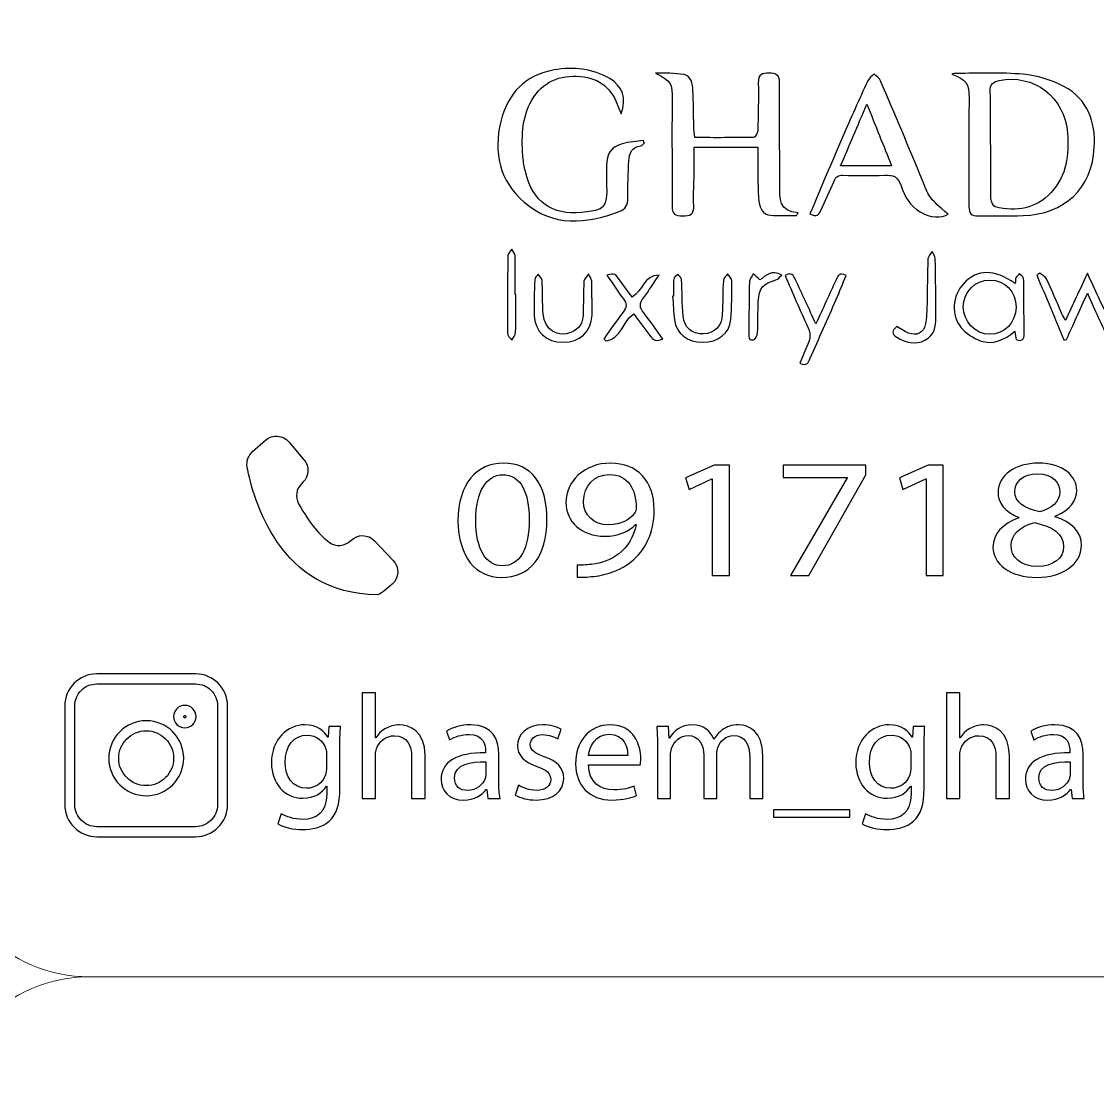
# Model space of a CAD drawing. Header units: millimetres. Extents: x -576 to 618, y 160 to 343.
# Drawn here: x 181.35 to 202.97, y 261.28 to 282.68 of the extents above; entities that cross this region are included whole.
import ezdxf

# ---------------------------------------------------------------- set-up
doc = ezdxf.new("R2010")
doc.units = ezdxf.units.MM
doc.header["$MEASUREMENT"] = 0
doc.layers.add('Layer 1', color=7, linetype='Continuous')

msp = doc.modelspace()

# ---------------------------------------------------------------- linework, layer by layer
at = {"layer": 'Layer 1', "color": 250, "lineweight": 18}
for points in [[(182.7217, 303.3001), (182.7217, 303.3001), (216.5517, 303.3001), (216.5517, 303.3001), (218.1957, 303.3001), (219.5367, 301.9591), (219.5367, 300.3151), (219.5367, 300.3151), (219.5367, 266.4851), (219.5367, 266.4851), (219.5367, 264.8411), (218.1957, 263.5001), (216.5517, 263.5001), (216.5517, 263.5001), (182.7217, 263.5001), (182.7217, 263.5001), (181.0777, 263.5001), (179.7367, 264.8411), (179.7367, 266.4851), (179.7367, 266.4851), (179.7367, 300.3151), (179.7367, 300.3151), (179.7367, 301.9591), (181.0777, 303.3001), (182.7217, 303.3001)], [(182.7217, 263.5001), (182.7217, 263.5001), (216.5517, 263.5001), (216.5517, 263.5001), (218.1957, 263.5001), (219.5367, 262.1591), (219.5367, 260.5151), (219.5367, 260.5151), (219.5367, 226.6851), (219.5367, 226.6851), (219.5367, 225.0411), (218.1957, 223.7001), (216.5517, 223.7001), (216.5517, 223.7001), (182.7217, 223.7001), (182.7217, 223.7001), (181.0777, 223.7001), (179.7367, 225.0411), (179.7367, 226.6851), (179.7367, 226.6851), (179.7367, 260.5151), (179.7367, 260.5151), (179.7367, 262.1591), (181.0777, 263.5001), (182.7217, 263.5001)]]:
    msp.add_open_spline(points, degree=3, knots=[0, 0, 0, 0, 0.125, 0.125, 0.125, 0.25, 0.25, 0.25, 0.375, 0.375, 0.375, 0.5, 0.5, 0.5, 0.625, 0.625, 0.625, 0.75, 0.75, 0.75, 0.875, 0.875, 0.875, 1, 1, 1, 1], dxfattribs=at)
at = {"layer": 'Layer 1', "color": 230}
for points, knots in [([(193.398, 280.8265), (193.3802, 280.87), (193.3593, 280.9121), (193.3449, 280.9566), (193.2239, 281.3286), (192.9755, 281.5452), (192.5805, 281.5773), (192.1618, 281.6116), (191.8192, 281.4771), (191.6039, 281.1002), (191.3911, 280.7283), (191.3954, 280.3196), (191.4305, 279.9099), (191.4383, 279.8203), (191.4613, 279.7317), (191.4822, 279.644), (191.6174, 279.0684), (192.0126, 278.7875), (192.6026, 278.8465), (193.0778, 278.8946), (193.1172, 278.9389), (193.1072, 279.4122), (193.1047, 279.5367), (193.1028, 279.6616), (193.1044, 279.786), (193.1066, 280.0269), (193.1958, 280.1642), (193.4211, 280.2287), (193.558, 280.2678), (193.7044, 280.2733), (193.8463, 280.2939), (193.8529, 280.2768), (193.8594, 280.2602), (193.866, 280.2431), (193.842, 280.2222), (193.8195, 280.1851), (193.7933, 280.1826), (193.6111, 280.1632), (193.5606, 280.0366), (193.553, 279.8852), (193.5406, 279.6365), (193.53, 279.3869), (193.5353, 279.1376), (193.5381, 278.9966), (193.486, 278.9158), (193.358, 278.8674), (192.6912, 278.6141), (192.0332, 278.5564), (191.4526, 279.0524), (190.9524, 279.4802), (190.8298, 280.0547), (190.9812, 280.6756), (191.1172, 281.2321), (191.4716, 281.6081), (192.051, 281.709), (192.4355, 281.776), (192.8198, 281.7408), (193.1689, 281.5352), (193.4223, 281.3853), (193.5153, 281.138), (193.398, 280.8265)], [0, 0, 0, 0, 0.05, 0.05, 0.05, 0.1, 0.1, 0.1, 0.15, 0.15, 0.15, 0.2, 0.2, 0.2, 0.25, 0.25, 0.25, 0.3, 0.3, 0.3, 0.35, 0.35, 0.35, 0.4, 0.4, 0.4, 0.45, 0.45, 0.45, 0.5, 0.5, 0.5, 0.55, 0.55, 0.55, 0.6, 0.6, 0.6, 0.65, 0.65, 0.65, 0.7, 0.7, 0.7, 0.75, 0.75, 0.75, 0.8, 0.8, 0.8, 0.85, 0.85, 0.85, 0.9, 0.9, 0.9, 0.95, 0.95, 0.95, 1, 1, 1, 1]), ([(196.9177, 278.7875), (196.7436, 278.7875), (196.5686, 278.776), (196.396, 278.7913), (196.2466, 278.8043), (196.1627, 278.9345), (196.1542, 279.1517), (196.1436, 279.4234), (196.1455, 279.6958), (196.1427, 279.9682), (196.1421, 280.029), (196.1427, 280.0899), (196.1427, 280.1601), (196.1427, 280.1601), (194.8625, 280.1601), (194.8625, 280.1601), (194.8625, 279.9494), (194.8638, 279.7466), (194.8622, 279.5442), (194.8606, 279.357), (194.8457, 279.1694), (194.8563, 278.9828), (194.8659, 278.8088), (194.7861, 278.7776), (194.6335, 278.7766), (194.4831, 278.7753), (194.4185, 278.8159), (194.4204, 278.976), (194.4254, 279.4746), (194.4191, 279.9738), (194.4185, 280.4727), (194.4185, 280.6771), (194.4229, 280.8811), (194.4232, 281.0852), (194.4238, 281.4611), (194.4176, 281.4702), (194.0865, 281.6478), (194.2784, 281.639), (194.4746, 281.6518), (194.6609, 281.6147), (194.8073, 281.5853), (194.8354, 281.4312), (194.8413, 281.2977), (194.8519, 281.0596), (194.8516, 280.8215), (194.8581, 280.5835), (194.8603, 280.5108), (194.8697, 280.439), (194.8769, 280.3497), (195.2787, 280.3497), (195.6687, 280.347), (196.0584, 280.3554), (196.0884, 280.356), (196.1402, 280.4369), (196.1417, 280.4818), (196.1517, 280.8047), (196.1599, 281.1282), (196.1515, 281.4509), (196.1468, 281.6243), (196.2338, 281.6437), (196.3717, 281.6437), (196.5087, 281.6437), (196.581, 281.611), (196.5801, 281.4533), (196.5767, 280.7673), (196.5839, 280.0811), (196.5842, 279.3947), (196.5842, 279.1342), (196.5567, 278.8621), (196.9561, 278.8384), (196.9433, 278.8212), (196.9306, 278.8047), (196.9177, 278.7875)], [0, 0, 0, 0, 0.0416667, 0.0416667, 0.0416667, 0.0833333, 0.0833333, 0.0833333, 0.125, 0.125, 0.125, 0.1666667, 0.1666667, 0.1666667, 0.2083333, 0.2083333, 0.2083333, 0.25, 0.25, 0.25, 0.2916667, 0.2916667, 0.2916667, 0.3333333, 0.3333333, 0.3333333, 0.375, 0.375, 0.375, 0.4166667, 0.4166667, 0.4166667, 0.4583333, 0.4583333, 0.4583333, 0.5, 0.5, 0.5, 0.5416667, 0.5416667, 0.5416667, 0.5833333, 0.5833333, 0.5833333, 0.625, 0.625, 0.625, 0.6666667, 0.6666667, 0.6666667, 0.7083333, 0.7083333, 0.7083333, 0.75, 0.75, 0.75, 0.7916667, 0.7916667, 0.7916667, 0.8333333, 0.8333333, 0.8333333, 0.875, 0.875, 0.875, 0.9166667, 0.9166667, 0.9166667, 0.9583333, 0.9583333, 0.9583333, 1, 1, 1, 1]), ([(197.1905, 278.8221), (197.4117, 279.3426), (197.626, 279.853), (197.8457, 280.361), (198.0098, 280.7401), (198.179, 281.1173), (198.352, 281.4924), (198.3771, 281.5467), (198.4363, 281.585), (198.4797, 281.6306), (198.524, 281.5844), (198.5864, 281.546), (198.6101, 281.4908), (198.894, 280.8247), (199.1755, 280.1575), (199.4507, 279.4877), (199.5976, 279.1304), (199.5917, 279.128), (199.9636, 278.8147), (199.8529, 278.7208), (199.5923, 278.7429), (199.4039, 278.8574), (199.203, 278.9791), (199.0862, 279.1666), (199.021, 279.3804), (198.9661, 279.561), (198.8632, 279.6063), (198.6859, 279.5965), (198.4092, 279.5816), (198.1308, 279.5894), (197.8532, 279.5944), (197.7611, 279.5959), (197.7099, 279.566), (197.6741, 279.4789), (197.592, 279.2802), (197.4984, 279.0864), (197.4123, 278.8895), (197.3721, 278.7975), (197.319, 278.7492), (197.1905, 278.8221)], [0, 0, 0, 0, 0.0769231, 0.0769231, 0.0769231, 0.1538462, 0.1538462, 0.1538462, 0.2307692, 0.2307692, 0.2307692, 0.3076923, 0.3076923, 0.3076923, 0.3846154, 0.3846154, 0.3846154, 0.4615385, 0.4615385, 0.4615385, 0.5384615, 0.5384615, 0.5384615, 0.6153846, 0.6153846, 0.6153846, 0.6923077, 0.6923077, 0.6923077, 0.7692308, 0.7692308, 0.7692308, 0.8461538, 0.8461538, 0.8461538, 0.9230769, 0.9230769, 0.9230769, 1, 1, 1, 1]), ([(200.0398, 281.6248), (200.0707, 281.6304), (200.1013, 281.641), (200.1318, 281.6407), (200.5793, 281.6386), (201.0292, 281.6635), (201.4725, 281.6217), (201.7521, 281.5951), (202.0442, 281.5097), (202.2916, 281.3774), (202.7652, 281.125), (202.9293, 280.6704), (202.9022, 280.1583), (202.8582, 279.3337), (202.3, 278.8076), (201.4709, 278.7852), (201.1715, 278.7768), (200.871, 278.7876), (200.5711, 278.7786), (200.4277, 278.7745), (200.3833, 278.8348), (200.3836, 278.9686), (200.3852, 279.5518), (200.3808, 280.1349), (200.3799, 280.7178), (200.3799, 280.8594), (200.3893, 281.0008), (200.3873, 281.1424), (200.3833, 281.4466), (200.3312, 281.5134), (200.0398, 281.6248)], [0, 0, 0, 0, 0.1, 0.1, 0.1, 0.2, 0.2, 0.2, 0.3, 0.3, 0.3, 0.4, 0.4, 0.4, 0.5, 0.5, 0.5, 0.6, 0.6, 0.6, 0.7, 0.7, 0.7, 0.8, 0.8, 0.8, 0.9, 0.9, 0.9, 1, 1, 1, 1]), ([(200.8142, 280.2117), (200.8142, 280.2117), (200.8227, 280.2117), (200.8227, 280.2117), (200.8227, 279.8494), (200.8188, 279.4869), (200.8267, 279.1246), (200.8282, 279.0663), (200.8723, 278.968), (200.9131, 278.958), (201.3362, 278.8569), (201.7262, 278.9181), (202.0358, 279.2498), (202.3509, 279.587), (202.3958, 280.0073), (202.3642, 280.4407), (202.3115, 281.1646), (201.68, 281.6413), (200.9887, 281.495), (200.8607, 281.4681), (200.8082, 281.4176), (200.8114, 281.2819), (200.8202, 280.9252), (200.8142, 280.5686), (200.8142, 280.2117)], [0, 0, 0, 0, 0.125, 0.125, 0.125, 0.25, 0.25, 0.25, 0.375, 0.375, 0.375, 0.5, 0.5, 0.5, 0.625, 0.625, 0.625, 0.75, 0.75, 0.75, 0.875, 0.875, 0.875, 1, 1, 1, 1]), ([(198.3324, 281.0237), (198.1455, 280.5825), (197.9786, 280.1879), (197.8073, 279.7828), (197.8073, 279.7828), (198.8313, 279.7828), (198.8313, 279.7828), (198.6663, 280.1931), (198.5093, 280.5838), (198.3324, 281.0237)], [0, 0, 0, 0, 0.3333333, 0.3333333, 0.3333333, 0.6666667, 0.6666667, 0.6666667, 1, 1, 1, 1]), ([(191.2829, 277.1994), (191.2829, 276.9452), (191.2876, 276.6905), (191.2791, 276.4365), (191.2773, 276.3835), (191.2277, 276.3321), (191.1999, 276.2799), (191.1696, 276.3286), (191.1138, 276.3773), (191.1135, 276.4263), (191.111, 276.946), (191.1153, 277.4662), (191.1247, 277.986), (191.1253, 278.0278), (191.1743, 278.069), (191.2011, 278.1101), (191.2242, 278.0665), (191.2664, 278.0235), (191.2676, 277.9794), (191.2738, 277.7196), (191.2705, 277.4593), (191.2705, 277.1994), (191.2705, 277.1994), (191.2829, 277.1994), (191.2829, 277.1994)], [0, 0, 0, 0, 0.125, 0.125, 0.125, 0.25, 0.25, 0.25, 0.375, 0.375, 0.375, 0.5, 0.5, 0.5, 0.625, 0.625, 0.625, 0.75, 0.75, 0.75, 0.875, 0.875, 0.875, 1, 1, 1, 1]), ([(198.9364, 276.5547), (199.0209, 276.5075), (199.0917, 276.4595), (199.1688, 276.4264), (199.3261, 276.3588), (199.4727, 276.4258), (199.5073, 276.5943), (199.5354, 276.7309), (199.5376, 276.8739), (199.5414, 277.0149), (199.5495, 277.3144), (199.5473, 277.6142), (199.5595, 277.9138), (199.5616, 277.9656), (199.6153, 278.0159), (199.6453, 278.0664), (199.6671, 278.0161), (199.7067, 277.9659), (199.708, 277.9154), (199.7164, 277.525), (199.717, 277.1347), (199.7213, 276.744), (199.7236, 276.5534), (199.6876, 276.3768), (199.5008, 276.2826), (199.3051, 276.1844), (199.1167, 276.2308), (198.9379, 276.3413), (198.8319, 276.4071), (198.8281, 276.4742), (198.9364, 276.5547)], [0, 0, 0, 0, 0.1, 0.1, 0.1, 0.2, 0.2, 0.2, 0.3, 0.3, 0.3, 0.4, 0.4, 0.4, 0.5, 0.5, 0.5, 0.6, 0.6, 0.6, 0.7, 0.7, 0.7, 0.8, 0.8, 0.8, 0.9, 0.9, 0.9, 1, 1, 1, 1]), ([(196.1844, 277.4925), (196.3015, 277.5736), (196.4154, 277.7078), (196.6235, 277.5912), (196.5798, 277.5522), (196.5492, 277.5025), (196.5083, 277.4917), (196.2503, 277.4223), (196.1658, 277.3316), (196.1523, 277.0623), (196.1417, 276.8535), (196.1501, 276.6439), (196.1383, 276.4352), (196.1352, 276.3824), (196.0925, 276.2931), (196.0574, 276.2882), (195.9395, 276.2701), (195.9655, 276.3746), (195.9655, 276.4408), (195.9648, 276.7802), (195.9651, 277.1194), (195.9745, 277.4582), (195.9761, 277.5113), (196.0257, 277.5628), (196.0531, 277.6149), (196.0927, 277.5781), (196.1321, 277.5413), (196.1844, 277.4925)], [0, 0, 0, 0, 0.1111111, 0.1111111, 0.1111111, 0.2222222, 0.2222222, 0.2222222, 0.3333333, 0.3333333, 0.3333333, 0.4444444, 0.4444444, 0.4444444, 0.5555556, 0.5555556, 0.5555556, 0.6666667, 0.6666667, 0.6666667, 0.7777778, 0.7777778, 0.7777778, 0.8888889, 0.8888889, 0.8888889, 1, 1, 1, 1]), ([(201.3155, 277.4208), (201.3202, 277.472), (201.3158, 277.5088), (201.3286, 277.5372), (201.342, 277.5668), (201.3722, 277.5884), (201.3957, 277.6137), (201.4241, 277.5866), (201.4731, 277.5619), (201.478, 277.5307), (201.4915, 277.4473), (201.4874, 277.3616), (201.488, 277.2764), (201.4896, 276.9881), (201.489, 276.6995), (201.4927, 276.4109), (201.4939, 276.2979), (201.4527, 276.252), (201.3301, 276.2948), (201.323, 276.3404), (201.3155, 276.3894), (201.3042, 276.4621), (201.0959, 276.2845), (200.8649, 276.1819), (200.611, 276.2726), (200.4696, 276.3232), (200.3274, 276.4199), (200.2297, 276.5342), (200.0166, 276.7837), (200.0515, 277.1843), (200.278, 277.4205), (200.5573, 277.7126), (200.8786, 277.7169), (201.3155, 277.4208)], [0, 0, 0, 0, 0.0909091, 0.0909091, 0.0909091, 0.1818182, 0.1818182, 0.1818182, 0.2727273, 0.2727273, 0.2727273, 0.3636364, 0.3636364, 0.3636364, 0.4545455, 0.4545455, 0.4545455, 0.5454545, 0.5454545, 0.5454545, 0.6363636, 0.6363636, 0.6363636, 0.7272727, 0.7272727, 0.7272727, 0.8181818, 0.8181818, 0.8181818, 0.9090909, 0.9090909, 0.9090909, 1, 1, 1, 1]), ([(192.8159, 277.1272), (192.8159, 277.0142), (192.8218, 276.9004), (192.8149, 276.7881), (192.794, 276.4458), (192.5675, 276.2361), (192.2296, 276.2398), (191.896, 276.2439), (191.6667, 276.4508), (191.6526, 276.7815), (191.6424, 277.0183), (191.6526, 277.2564), (191.662, 277.4939), (191.6636, 277.5338), (191.7051, 277.5721), (191.7285, 277.6111), (191.7572, 277.5705), (191.8084, 277.5313), (191.8105, 277.4892), (191.8231, 277.2636), (191.8146, 277.0364), (191.8296, 276.8108), (191.8505, 276.4973), (192.1291, 276.3235), (192.4043, 276.4433), (192.5541, 276.5085), (192.6305, 276.6261), (192.6343, 276.7883), (192.6402, 277.0149), (192.638, 277.2411), (192.6521, 277.467), (192.6549, 277.5176), (192.7098, 277.565), (192.741, 277.6142), (192.764, 277.5646), (192.8028, 277.517), (192.8071, 277.4661), (192.8175, 277.354), (192.8102, 277.2402), (192.8102, 277.1272), (192.8102, 277.1272), (192.8159, 277.1272), (192.8159, 277.1272)], [0, 0, 0, 0, 0.0714286, 0.0714286, 0.0714286, 0.1428571, 0.1428571, 0.1428571, 0.2142857, 0.2142857, 0.2142857, 0.2857143, 0.2857143, 0.2857143, 0.3571429, 0.3571429, 0.3571429, 0.4285714, 0.4285714, 0.4285714, 0.5, 0.5, 0.5, 0.5714286, 0.5714286, 0.5714286, 0.6428571, 0.6428571, 0.6428571, 0.7142857, 0.7142857, 0.7142857, 0.7857143, 0.7857143, 0.7857143, 0.8571429, 0.8571429, 0.8571429, 0.9285714, 0.9285714, 0.9285714, 1, 1, 1, 1]), ([(194.2351, 276.3048), (194.1138, 276.2524), (194.0401, 276.2817), (193.9749, 276.375), (193.8716, 276.5229), (193.7593, 276.6646), (193.651, 276.8087), (193.4233, 276.6696), (193.4068, 276.3058), (193.0945, 276.2693), (193.08, 276.2814), (193.0657, 276.2936), (193.0517, 276.3054), (193.1793, 276.4868), (193.3004, 276.6733), (193.437, 276.8471), (193.5122, 276.9432), (193.5187, 277.0143), (193.4429, 277.1123), (193.3265, 277.263), (193.2236, 277.4246), (193.1122, 277.5853), (193.272, 277.6284), (193.2716, 277.628), (193.4058, 277.4415), (193.4773, 277.3417), (193.5512, 277.2437), (193.6204, 277.1497), (193.8352, 277.2745), (193.8501, 277.5882), (194.1593, 277.59), (194.0576, 277.4393), (193.9631, 277.2827), (193.8514, 277.1397), (193.764, 277.0278), (193.7628, 276.9416), (193.853, 276.8303), (193.9871, 276.6643), (194.105, 276.4855), (194.2351, 276.3048)], [0, 0, 0, 0, 0.0769231, 0.0769231, 0.0769231, 0.1538462, 0.1538462, 0.1538462, 0.2307692, 0.2307692, 0.2307692, 0.3076923, 0.3076923, 0.3076923, 0.3846154, 0.3846154, 0.3846154, 0.4615385, 0.4615385, 0.4615385, 0.5384615, 0.5384615, 0.5384615, 0.6153846, 0.6153846, 0.6153846, 0.6923077, 0.6923077, 0.6923077, 0.7692308, 0.7692308, 0.7692308, 0.8461538, 0.8461538, 0.8461538, 0.9230769, 0.9230769, 0.9230769, 1, 1, 1, 1]), ([(194.4498, 277.1662), (194.4498, 277.2795), (194.443, 277.3937), (194.4539, 277.506), (194.4573, 277.5428), (194.5078, 277.5752), (194.5366, 277.6096), (194.5618, 277.5734), (194.6068, 277.5382), (194.6093, 277.5004), (194.6242, 277.2576), (194.6215, 277.0133), (194.6411, 276.7706), (194.6601, 276.5357), (194.8267, 276.3971), (195.0504, 276.4087), (195.2801, 276.4202), (195.4208, 276.5628), (195.4305, 276.8014), (195.4392, 277.028), (195.4376, 277.2548), (195.4517, 277.481), (195.4545, 277.5272), (195.5069, 277.5703), (195.5362, 277.6146), (195.5659, 277.5687), (195.6208, 277.5225), (195.6211, 277.4761), (195.6226, 277.2162), (195.6245, 276.9547), (195.6005, 276.6964), (195.5743, 276.4158), (195.3428, 276.2402), (195.0386, 276.2405), (194.7303, 276.2408), (194.5091, 276.4121), (194.4704, 276.6923), (194.4492, 276.8486), (194.4445, 277.0074), (194.4326, 277.1653), (194.4383, 277.1656), (194.4439, 277.1659), (194.4498, 277.1662)], [0, 0, 0, 0, 0.0714286, 0.0714286, 0.0714286, 0.1428571, 0.1428571, 0.1428571, 0.2142857, 0.2142857, 0.2142857, 0.2857143, 0.2857143, 0.2857143, 0.3571429, 0.3571429, 0.3571429, 0.4285714, 0.4285714, 0.4285714, 0.5, 0.5, 0.5, 0.5714286, 0.5714286, 0.5714286, 0.6428571, 0.6428571, 0.6428571, 0.7142857, 0.7142857, 0.7142857, 0.7857143, 0.7857143, 0.7857143, 0.8571429, 0.8571429, 0.8571429, 0.9285714, 0.9285714, 0.9285714, 1, 1, 1, 1]), ([(197.9153, 277.58), (197.8498, 277.4187), (197.7877, 277.2567), (197.7181, 277.0976), (197.5455, 276.7042), (197.3702, 276.312), (197.1948, 275.9198), (197.1605, 275.8431), (197.1281, 275.756), (196.9892, 275.8184), (197.0426, 275.9482), (197.09, 276.0786), (197.1499, 276.2037), (197.2058, 276.3201), (197.202, 276.4231), (197.1474, 276.5419), (196.9892, 276.8846), (196.8432, 277.2328), (196.6904, 277.5835), (196.8176, 277.6558), (196.8617, 277.585), (196.9022, 277.4961), (197.0329, 277.2097), (197.1658, 276.9242), (197.3116, 276.6091), (197.4544, 276.9242), (197.5839, 277.2106), (197.7144, 277.4964), (197.7503, 277.5744), (197.7849, 277.6596), (197.9153, 277.58)], [0, 0, 0, 0, 0.1, 0.1, 0.1, 0.2, 0.2, 0.2, 0.3, 0.3, 0.3, 0.4, 0.4, 0.4, 0.5, 0.5, 0.5, 0.6, 0.6, 0.6, 0.7, 0.7, 0.7, 0.8, 0.8, 0.8, 0.9, 0.9, 0.9, 1, 1, 1, 1]), ([(200.8066, 277.4898), (200.5071, 277.4917), (200.2696, 277.2539), (200.2696, 276.9519), (200.27, 276.658), (200.5186, 276.4003), (200.8012, 276.4009), (201.1018, 276.4015), (201.3277, 276.6339), (201.3301, 276.9453), (201.3326, 277.2549), (201.1083, 277.4879), (200.8066, 277.4898)], [0, 0, 0, 0, 0.25, 0.25, 0.25, 0.5, 0.5, 0.5, 0.75, 0.75, 0.75, 1, 1, 1, 1]), ([(202.7643, 277.2238), (202.6117, 276.8875), (202.4766, 276.5908), (202.3418, 276.294), (202.3256, 276.2924), (202.309, 276.2912), (202.2925, 276.29), (202.1116, 276.7218), (201.9302, 277.1533), (201.749, 277.5851), (201.768, 277.6004), (201.7864, 277.616), (201.8052, 277.6317), (201.8507, 277.5927), (201.9153, 277.5627), (201.939, 277.5131), (202.0491, 277.2831), (202.1475, 277.0482), (202.2507, 276.8151), (202.2685, 276.7754), (202.2909, 276.738), (202.3225, 276.6784), (202.4694, 276.9945), (202.6068, 277.2903), (202.7634, 277.6266), (202.9191, 277.2925), (203.0576, 276.9945), (203.2099, 276.6675), (203.3424, 276.9633), (203.4585, 277.2322), (203.5846, 277.4965), (203.611, 277.5521), (203.6757, 277.5889), (203.7225, 277.6344), (203.7446, 277.6191), (203.7664, 277.6035), (203.788, 277.588), (203.6045, 277.1561), (203.4208, 276.7243), (203.2373, 276.2931), (203.2205, 276.2922), (203.2033, 276.2912), (203.1868, 276.2906), (203.051, 276.5901), (202.9153, 276.8896), (202.7643, 277.2238)], [0, 0, 0, 0, 0.0666667, 0.0666667, 0.0666667, 0.1333333, 0.1333333, 0.1333333, 0.2, 0.2, 0.2, 0.2666667, 0.2666667, 0.2666667, 0.3333333, 0.3333333, 0.3333333, 0.4, 0.4, 0.4, 0.4666667, 0.4666667, 0.4666667, 0.5333333, 0.5333333, 0.5333333, 0.6, 0.6, 0.6, 0.6666667, 0.6666667, 0.6666667, 0.7333333, 0.7333333, 0.7333333, 0.8, 0.8, 0.8, 0.8666667, 0.8666667, 0.8666667, 0.9333333, 0.9333333, 0.9333333, 1, 1, 1, 1]), ([(186.9781, 273.4016), (186.9781, 273.4016), (187.0074, 273.4304), (187.0074, 273.4304), (187.1313, 273.5527), (187.1407, 273.7498), (187.028, 273.8828), (187.028, 273.8828), (186.7285, 274.2381), (186.7285, 274.2381), (186.6077, 274.3811), (186.3934, 274.3967), (186.2533, 274.2734), (186.2533, 274.2734), (185.9956, 274.0463), (185.9956, 274.0463), (185.907, 273.9683), (185.8667, 273.85), (185.8886, 273.7337), (186.005, 273.109), (186.526, 271.172), (188.5057, 271.172), (188.5503, 271.172), (188.6779, 271.2753), (188.7984, 271.3824), (188.9394, 271.5084), (188.9488, 271.7253), (188.8187, 271.8619), (188.8187, 271.8619), (188.4455, 272.2541), (188.4455, 272.2541), (188.3166, 272.3898), (188.101, 272.3927), (187.9684, 272.26), (187.8502, 272.1417), (187.6639, 272.1284), (187.531, 272.2295), (187.3709, 272.3511), (187.1534, 272.5779), (186.921, 272.9998), (186.8486, 273.1312), (186.8714, 273.2966), (186.9781, 273.4016)], [0, 0, 0, 0, 0.0714286, 0.0714286, 0.0714286, 0.1428571, 0.1428571, 0.1428571, 0.2142857, 0.2142857, 0.2142857, 0.2857143, 0.2857143, 0.2857143, 0.3571429, 0.3571429, 0.3571429, 0.4285714, 0.4285714, 0.4285714, 0.5, 0.5, 0.5, 0.5714286, 0.5714286, 0.5714286, 0.6428571, 0.6428571, 0.6428571, 0.7142857, 0.7142857, 0.7142857, 0.7857143, 0.7857143, 0.7857143, 0.8571429, 0.8571429, 0.8571429, 0.9285714, 0.9285714, 0.9285714, 1, 1, 1, 1]), ([(191.9079, 272.6904), (191.9079, 271.9363), (191.5759, 271.5197), (190.9924, 271.5197), (190.478, 271.5197), (190.1295, 271.9259), (190.1213, 272.6601), (190.1213, 273.4039), (190.5023, 273.8136), (191.0371, 273.8136), (191.5922, 273.8136), (191.9079, 273.3971), (191.9079, 272.6904)], [0, 0, 0, 0, 0.25, 0.25, 0.25, 0.5, 0.5, 0.5, 0.75, 0.75, 0.75, 1, 1, 1, 1]), ([(192.5126, 271.769), (192.5897, 271.7621), (192.6789, 271.769), (192.8003, 271.779), (193.0068, 271.8034), (193.2015, 271.8748), (193.3513, 271.9943), (193.5258, 272.1275), (193.6512, 272.3219), (193.6998, 272.5846), (193.6998, 272.5846), (193.6877, 272.5846), (193.6877, 272.5846), (193.5419, 272.4345), (193.3314, 272.3459), (193.0677, 272.3459), (192.5937, 272.3459), (192.2898, 272.6464), (192.2898, 273.0251), (192.2898, 273.4448), (192.6505, 273.8136), (193.1894, 273.8136), (193.7282, 273.8136), (194.0605, 273.4448), (194.0605, 272.8785), (194.0605, 272.3902), (193.8658, 272.0489), (193.6066, 271.8373), (193.4041, 271.6701), (193.1245, 271.5677), (192.8408, 271.5403), (192.7114, 271.5232), (192.5978, 271.5197), (192.5126, 271.5232), (192.5126, 271.5232), (192.5126, 271.769), (192.5126, 271.769)], [0, 0, 0, 0, 0.0833333, 0.0833333, 0.0833333, 0.1666667, 0.1666667, 0.1666667, 0.25, 0.25, 0.25, 0.3333333, 0.3333333, 0.3333333, 0.4166667, 0.4166667, 0.4166667, 0.5, 0.5, 0.5, 0.5833333, 0.5833333, 0.5833333, 0.6666667, 0.6666667, 0.6666667, 0.75, 0.75, 0.75, 0.8333333, 0.8333333, 0.8333333, 0.9166667, 0.9166667, 0.9166667, 1, 1, 1, 1]), ([(200.8668, 272.1206), (200.8668, 272.4004), (201.0652, 272.5986), (201.3891, 272.7147), (201.3891, 272.7147), (201.3854, 272.7246), (201.3854, 272.7246), (201.0936, 272.8407), (200.9679, 273.0319), (200.9679, 273.2232), (200.9679, 273.5749), (201.3205, 273.8135), (201.7822, 273.8135), (202.2927, 273.8135), (202.5479, 273.5439), (202.5479, 273.2676), (202.5479, 273.08), (202.4387, 272.8785), (202.1145, 272.7486), (202.1145, 272.7486), (202.1145, 272.7384), (202.1145, 272.7384), (202.4425, 272.6292), (202.6453, 272.4345), (202.6453, 272.1649), (202.6453, 271.7792), (202.2525, 271.52), (201.7501, 271.52), (201.1988, 271.52), (200.8668, 271.7961), (200.8668, 272.1206)], [0, 0, 0, 0, 0.1, 0.1, 0.1, 0.2, 0.2, 0.2, 0.3, 0.3, 0.3, 0.4, 0.4, 0.4, 0.5, 0.5, 0.5, 0.6, 0.6, 0.6, 0.7, 0.7, 0.7, 0.8, 0.8, 0.8, 0.9, 0.9, 0.9, 1, 1, 1, 1]), ([(195.2281, 273.4961), (195.2281, 273.4961), (195.22, 273.4961), (195.22, 273.4961), (195.22, 273.4961), (194.7623, 273.288), (194.7623, 273.288), (194.7623, 273.288), (194.6933, 273.5167), (194.6933, 273.5167), (194.6933, 273.5167), (195.2686, 273.776), (195.2686, 273.776), (195.2686, 273.776), (195.5725, 273.776), (195.5725, 273.776), (195.5725, 273.776), (195.5725, 271.5573), (195.5725, 271.5573), (195.5725, 271.5573), (195.2281, 271.5573), (195.2281, 271.5573), (195.2281, 271.5573), (195.2281, 273.4961), (195.2281, 273.4961)], [0, 0, 0, 0, 0.125, 0.125, 0.125, 0.25, 0.25, 0.25, 0.375, 0.375, 0.375, 0.5, 0.5, 0.5, 0.625, 0.625, 0.625, 0.75, 0.75, 0.75, 0.875, 0.875, 0.875, 1, 1, 1, 1]), ([(198.3124, 273.7761), (198.3124, 273.7761), (198.3124, 273.578), (198.3124, 273.578), (198.3124, 273.578), (197.1657, 271.5574), (197.1657, 271.5574), (197.1657, 271.5574), (196.7972, 271.5574), (196.7972, 271.5574), (196.7972, 271.5574), (197.9397, 273.5203), (197.9397, 273.5203), (197.9397, 273.5203), (197.9397, 273.5269), (197.9397, 273.5269), (197.9397, 273.5269), (196.6512, 273.5269), (196.6512, 273.5269), (196.6512, 273.5269), (196.6512, 273.7761), (196.6512, 273.7761), (196.6512, 273.7761), (198.3124, 273.7761), (198.3124, 273.7761)], [0, 0, 0, 0, 0.125, 0.125, 0.125, 0.25, 0.25, 0.25, 0.375, 0.375, 0.375, 0.5, 0.5, 0.5, 0.625, 0.625, 0.625, 0.75, 0.75, 0.75, 0.875, 0.875, 0.875, 1, 1, 1, 1]), ([(199.5246, 273.4961), (199.5246, 273.4961), (199.5164, 273.4961), (199.5164, 273.4961), (199.5164, 273.4961), (199.0587, 273.288), (199.0587, 273.288), (199.0587, 273.288), (198.9899, 273.5167), (198.9899, 273.5167), (198.9899, 273.5167), (199.5652, 273.776), (199.5652, 273.776), (199.5652, 273.776), (199.8691, 273.776), (199.8691, 273.776), (199.8691, 273.776), (199.8691, 271.5573), (199.8691, 271.5573), (199.8691, 271.5573), (199.5246, 271.5573), (199.5246, 271.5573), (199.5246, 271.5573), (199.5246, 273.4961), (199.5246, 273.4961)], [0, 0, 0, 0, 0.125, 0.125, 0.125, 0.25, 0.25, 0.25, 0.375, 0.375, 0.375, 0.5, 0.5, 0.5, 0.625, 0.625, 0.625, 0.75, 0.75, 0.75, 0.875, 0.875, 0.875, 1, 1, 1, 1]), ([(201.3043, 273.2435), (201.3043, 273.0217), (201.503, 272.9022), (201.8065, 272.8342), (202.0334, 272.8991), (202.2078, 273.0354), (202.2078, 273.2369), (202.2078, 273.4145), (202.082, 273.5986), (201.7622, 273.5986), (201.4665, 273.5986), (201.3043, 273.4348), (201.3043, 273.2435)], [0, 0, 0, 0, 0.25, 0.25, 0.25, 0.5, 0.5, 0.5, 0.75, 0.75, 0.75, 1, 1, 1, 1]), ([(190.478, 272.6564), (190.478, 272.0795), (190.6885, 271.7521), (191.0128, 271.7521), (191.3772, 271.7521), (191.5516, 272.1103), (191.5516, 272.6769), (191.5516, 273.223), (191.3856, 273.5814), (191.0168, 273.5814), (190.7048, 273.5814), (190.478, 273.2607), (190.478, 272.6564)], [0, 0, 0, 0, 0.25, 0.25, 0.25, 0.5, 0.5, 0.5, 0.75, 0.75, 0.75, 1, 1, 1, 1]), ([(192.6425, 273.0457), (192.6425, 272.769), (192.8408, 272.5746), (193.1488, 272.5746), (193.3879, 272.5746), (193.5744, 272.6736), (193.6674, 272.8064), (193.6877, 272.8339), (193.6998, 272.8682), (193.6998, 272.916), (193.6998, 273.2947), (193.5339, 273.5852), (193.161, 273.5852), (192.8571, 273.5852), (192.6425, 273.3596), (192.6425, 273.0457)], [0, 0, 0, 0, 0.2, 0.2, 0.2, 0.4, 0.4, 0.4, 0.6, 0.6, 0.6, 0.8, 0.8, 0.8, 1, 1, 1, 1]), ([(202.2848, 272.134), (202.2848, 272.4039), (202.0621, 272.5336), (201.7052, 272.6189), (201.3975, 272.544), (201.2316, 272.3733), (201.2316, 272.1615), (201.2194, 271.9365), (201.4219, 271.7383), (201.7579, 271.7383), (202.078, 271.7383), (202.2848, 271.9056), (202.2848, 272.134)], [0, 0, 0, 0, 0.25, 0.25, 0.25, 0.5, 0.5, 0.5, 0.75, 0.75, 0.75, 1, 1, 1, 1]), ([(184.8485, 266.3125), (184.8485, 266.3125), (182.8676, 266.3125), (182.8676, 266.3125), (182.6899, 266.3125), (182.5287, 266.3848), (182.4122, 266.5012), (182.2952, 266.6178), (182.223, 266.779), (182.223, 266.9569), (182.223, 266.9569), (182.223, 268.9382), (182.223, 268.9382), (182.223, 269.116), (182.2951, 269.277), (182.4117, 269.3937), (182.5288, 269.5107), (182.6899, 269.5829), (182.8676, 269.5829), (182.8676, 269.5829), (184.8485, 269.5829), (184.8485, 269.5829), (185.0263, 269.5829), (185.1874, 269.5107), (185.304, 269.3941), (185.421, 269.277), (185.4932, 269.116), (185.4932, 268.9382), (185.4932, 268.9382), (185.4932, 266.9569), (185.4932, 266.9569), (185.4932, 266.779), (185.4209, 266.6178), (185.3044, 266.5012), (185.1874, 266.3848), (185.0263, 266.3125), (184.8485, 266.3125)], [0, 0, 0, 0, 0.0833333, 0.0833333, 0.0833333, 0.1666667, 0.1666667, 0.1666667, 0.25, 0.25, 0.25, 0.3333333, 0.3333333, 0.3333333, 0.4166667, 0.4166667, 0.4166667, 0.5, 0.5, 0.5, 0.5833333, 0.5833333, 0.5833333, 0.6666667, 0.6666667, 0.6666667, 0.75, 0.75, 0.75, 0.8333333, 0.8333333, 0.8333333, 0.9166667, 0.9166667, 0.9166667, 1, 1, 1, 1]), ([(182.8676, 266.5142), (182.8676, 266.5142), (184.8485, 266.5142), (184.8485, 266.5142), (184.9711, 266.5142), (185.082, 266.5637), (185.162, 266.6436), (185.2419, 266.7239), (185.2915, 266.8346), (185.2915, 266.9569), (185.2915, 266.9569), (185.2915, 268.9382), (185.2915, 268.9382), (185.2915, 269.0608), (185.242, 269.1717), (185.1621, 269.2517), (185.082, 269.3317), (184.9711, 269.3812), (184.8485, 269.3812), (184.8485, 269.3812), (182.8676, 269.3812), (182.8676, 269.3812), (182.745, 269.3812), (182.6341, 269.3317), (182.5541, 269.2517), (182.4741, 269.1717), (182.4246, 269.0608), (182.4246, 268.9382), (182.4246, 268.9382), (182.4246, 266.9569), (182.4246, 266.9569), (182.4246, 266.8346), (182.4742, 266.7239), (182.5544, 266.6438), (182.6341, 266.5637), (182.745, 266.5142), (182.8676, 266.5142)], [0, 0, 0, 0, 0.0833333, 0.0833333, 0.0833333, 0.1666667, 0.1666667, 0.1666667, 0.25, 0.25, 0.25, 0.3333333, 0.3333333, 0.3333333, 0.4166667, 0.4166667, 0.4166667, 0.5, 0.5, 0.5, 0.5833333, 0.5833333, 0.5833333, 0.6666667, 0.6666667, 0.6666667, 0.75, 0.75, 0.75, 0.8333333, 0.8333333, 0.8333333, 0.9166667, 0.9166667, 0.9166667, 1, 1, 1, 1]), ([(188.1963, 269.2023), (188.1963, 269.2023), (188.4662, 269.2023), (188.4662, 269.2023), (188.4662, 269.2023), (188.4662, 268.299), (188.4662, 268.299), (188.4662, 268.299), (188.4721, 268.299), (188.4721, 268.299), (188.5152, 268.3742), (188.5826, 268.4401), (188.6653, 268.4847), (188.7451, 268.5296), (188.84, 268.5592), (188.9414, 268.5592), (189.1407, 268.5592), (189.4597, 268.4401), (189.4597, 267.9405), (189.4597, 267.9405), (189.4597, 267.0794), (189.4597, 267.0794), (189.4597, 267.0794), (189.1897, 267.0794), (189.1897, 267.0794), (189.1897, 267.0794), (189.1897, 267.9106), (189.1897, 267.9106), (189.1897, 268.1436), (189.1008, 268.3411), (188.8462, 268.3411), (188.6715, 268.3411), (188.5336, 268.2214), (188.4846, 268.0778), (188.4694, 268.0423), (188.4662, 268.0032), (188.4662, 267.9524), (188.4662, 267.9524), (188.4662, 267.0794), (188.4662, 267.0794), (188.4662, 267.0794), (188.1963, 267.0794), (188.1963, 267.0794), (188.1963, 267.0794), (188.1963, 269.2023), (188.1963, 269.2023)], [0, 0, 0, 0, 0.0666667, 0.0666667, 0.0666667, 0.1333333, 0.1333333, 0.1333333, 0.2, 0.2, 0.2, 0.2666667, 0.2666667, 0.2666667, 0.3333333, 0.3333333, 0.3333333, 0.4, 0.4, 0.4, 0.4666667, 0.4666667, 0.4666667, 0.5333333, 0.5333333, 0.5333333, 0.6, 0.6, 0.6, 0.6666667, 0.6666667, 0.6666667, 0.7333333, 0.7333333, 0.7333333, 0.8, 0.8, 0.8, 0.8666667, 0.8666667, 0.8666667, 0.9333333, 0.9333333, 0.9333333, 1, 1, 1, 1]), ([(199.9321, 269.2023), (199.9321, 269.2023), (200.202, 269.2023), (200.202, 269.2023), (200.202, 269.2023), (200.202, 268.299), (200.202, 268.299), (200.202, 268.299), (200.2082, 268.299), (200.2082, 268.299), (200.251, 268.3742), (200.3184, 268.4401), (200.4014, 268.4847), (200.4809, 268.5296), (200.5758, 268.5592), (200.6772, 268.5592), (200.8762, 268.5592), (201.1954, 268.4401), (201.1954, 267.9405), (201.1954, 267.9405), (201.1954, 267.0794), (201.1954, 267.0794), (201.1954, 267.0794), (200.9256, 267.0794), (200.9256, 267.0794), (200.9256, 267.0794), (200.9256, 267.9106), (200.9256, 267.9106), (200.9256, 268.1436), (200.8366, 268.3411), (200.582, 268.3411), (200.4073, 268.3411), (200.2694, 268.2214), (200.2204, 268.0778), (200.2051, 268.0423), (200.202, 268.0032), (200.202, 267.9524), (200.202, 267.9524), (200.202, 267.0794), (200.202, 267.0794), (200.202, 267.0794), (199.9321, 267.0794), (199.9321, 267.0794), (199.9321, 267.0794), (199.9321, 269.2023), (199.9321, 269.2023)], [0, 0, 0, 0, 0.0666667, 0.0666667, 0.0666667, 0.1333333, 0.1333333, 0.1333333, 0.2, 0.2, 0.2, 0.2666667, 0.2666667, 0.2666667, 0.3333333, 0.3333333, 0.3333333, 0.4, 0.4, 0.4, 0.4666667, 0.4666667, 0.4666667, 0.5333333, 0.5333333, 0.5333333, 0.6, 0.6, 0.6, 0.6666667, 0.6666667, 0.6666667, 0.7333333, 0.7333333, 0.7333333, 0.8, 0.8, 0.8, 0.8666667, 0.8666667, 0.8666667, 0.9333333, 0.9333333, 0.9333333, 1, 1, 1, 1]), ([(184.8599, 268.7245), (184.8599, 268.6624), (184.8347, 268.6061), (184.794, 268.5654), (184.7534, 268.5247), (184.697, 268.4995), (184.6349, 268.4995), (184.5728, 268.4995), (184.5165, 268.5247), (184.4758, 268.5654), (184.4351, 268.6061), (184.4099, 268.6624), (184.4099, 268.7245), (184.4099, 268.7866), (184.4351, 268.8429), (184.4758, 268.8836), (184.5165, 268.9243), (184.5728, 268.9495), (184.6349, 268.9495), (184.697, 268.9495), (184.7534, 268.9243), (184.794, 268.8836), (184.8347, 268.8429), (184.8599, 268.7866), (184.8599, 268.7245)], [0, 0, 0, 0, 0.125, 0.125, 0.125, 0.25, 0.25, 0.25, 0.375, 0.375, 0.375, 0.5, 0.5, 0.5, 0.625, 0.625, 0.625, 0.75, 0.75, 0.75, 0.875, 0.875, 0.875, 1, 1, 1, 1]), ([(184.6115, 267.8887), (184.6115, 267.6814), (184.5271, 267.4932), (184.3907, 267.3569), (184.2548, 267.2204), (184.0666, 267.1361), (183.8588, 267.1361), (183.6511, 267.1361), (183.4628, 267.2205), (183.3267, 267.3565), (183.1905, 267.4927), (183.1063, 267.681), (183.1063, 267.8887), (183.1063, 268.0963), (183.1906, 268.2844), (183.3267, 268.4207), (183.4629, 268.5574), (183.6511, 268.6416), (183.8588, 268.6416), (184.0663, 268.6416), (184.2546, 268.5572), (184.391, 268.4207), (184.5272, 268.2844), (184.6115, 268.0963), (184.6115, 267.8887)], [0, 0, 0, 0, 0.125, 0.125, 0.125, 0.25, 0.25, 0.25, 0.375, 0.375, 0.375, 0.5, 0.5, 0.5, 0.625, 0.625, 0.625, 0.75, 0.75, 0.75, 0.875, 0.875, 0.875, 1, 1, 1, 1]), ([(184.6515, 268.708), (184.6556, 268.7121), (184.6583, 268.7181), (184.6583, 268.7245), (184.6583, 268.731), (184.6556, 268.7369), (184.6515, 268.7411), (184.6473, 268.7452), (184.6414, 268.7479), (184.6349, 268.7479), (184.6285, 268.7479), (184.6225, 268.7452), (184.6184, 268.7411), (184.6142, 268.7369), (184.6116, 268.731), (184.6116, 268.7245), (184.6116, 268.7181), (184.6142, 268.7121), (184.6184, 268.708), (184.6225, 268.7038), (184.6285, 268.7012), (184.6349, 268.7012), (184.6414, 268.7012), (184.6473, 268.7038), (184.6515, 268.708)], [0, 0, 0, 0, 0.125, 0.125, 0.125, 0.25, 0.25, 0.25, 0.375, 0.375, 0.375, 0.5, 0.5, 0.5, 0.625, 0.625, 0.625, 0.75, 0.75, 0.75, 0.875, 0.875, 0.875, 1, 1, 1, 1]), ([(184.2487, 267.4992), (184.3483, 267.5985), (184.4098, 267.7364), (184.4098, 267.8887), (184.4098, 268.0412), (184.3481, 268.1793), (184.2484, 268.279), (184.1491, 268.3784), (184.0112, 268.44), (183.8588, 268.44), (183.7067, 268.44), (183.5689, 268.3783), (183.4692, 268.2786), (183.3696, 268.1792), (183.3079, 268.0412), (183.3079, 267.8887), (183.3079, 267.7367), (183.3696, 267.5988), (183.4693, 267.4991), (183.5689, 267.3995), (183.7067, 267.3378), (183.8588, 267.3378), (184.011, 267.3378), (184.1488, 267.3995), (184.2487, 267.4992)], [0, 0, 0, 0, 0.125, 0.125, 0.125, 0.25, 0.25, 0.25, 0.375, 0.375, 0.375, 0.5, 0.5, 0.5, 0.625, 0.625, 0.625, 0.75, 0.75, 0.75, 0.875, 0.875, 0.875, 1, 1, 1, 1]), ([(187.7606, 268.5265), (187.7546, 268.4219), (187.7484, 268.3052), (187.7484, 268.1289), (187.7484, 268.1289), (187.7484, 267.2887), (187.7484, 267.2887), (187.7484, 266.957), (187.681, 266.7533), (187.5369, 266.6278), (187.3927, 266.4965), (187.1843, 266.4544), (186.9971, 266.4544), (186.8192, 266.4544), (186.6232, 266.4965), (186.5035, 266.5742), (186.5035, 266.5742), (186.5712, 266.7745), (186.5712, 266.7745), (186.6692, 266.7146), (186.8223, 266.6609), (187.0065, 266.6609), (187.2822, 266.6609), (187.4848, 266.8013), (187.4848, 267.1664), (187.4848, 267.1664), (187.4848, 267.3274), (187.4848, 267.3274), (187.4848, 267.3274), (187.4785, 267.3274), (187.4785, 267.3274), (187.3958, 267.1932), (187.2364, 267.0855), (187.0065, 267.0855), (186.6383, 267.0855), (186.3749, 267.3904), (186.3749, 267.7911), (186.3749, 268.2815), (186.7028, 268.5595), (187.0433, 268.5595), (187.3006, 268.5595), (187.4417, 268.4279), (187.5063, 268.3084), (187.5063, 268.3084), (187.5122, 268.3084), (187.5122, 268.3084), (187.5122, 268.3084), (187.5247, 268.5265), (187.5247, 268.5265), (187.5247, 268.5265), (187.7606, 268.5265), (187.7606, 268.5265)], [0, 0, 0, 0, 0.0588235, 0.0588235, 0.0588235, 0.1176471, 0.1176471, 0.1176471, 0.1764706, 0.1764706, 0.1764706, 0.2352941, 0.2352941, 0.2352941, 0.2941176, 0.2941176, 0.2941176, 0.3529412, 0.3529412, 0.3529412, 0.4117647, 0.4117647, 0.4117647, 0.4705882, 0.4705882, 0.4705882, 0.5294118, 0.5294118, 0.5294118, 0.5882353, 0.5882353, 0.5882353, 0.6470588, 0.6470588, 0.6470588, 0.7058824, 0.7058824, 0.7058824, 0.7647059, 0.7647059, 0.7647059, 0.8235294, 0.8235294, 0.8235294, 0.8823529, 0.8823529, 0.8823529, 0.9411765, 0.9411765, 0.9411765, 1, 1, 1, 1]), ([(190.72, 267.0794), (190.72, 267.0794), (190.6985, 267.262), (190.6985, 267.262), (190.6985, 267.262), (190.6891, 267.262), (190.6891, 267.262), (190.6064, 267.1484), (190.447, 267.0465), (190.2355, 267.0465), (189.935, 267.0465), (189.7818, 267.2526), (189.7818, 267.4621), (189.7818, 267.8118), (190.1007, 268.0033), (190.6738, 268.0002), (190.6738, 268.0002), (190.6738, 268.0302), (190.6738, 268.0302), (190.6738, 268.1497), (190.6401, 268.365), (190.3366, 268.365), (190.1986, 268.365), (190.0548, 268.3232), (189.9503, 268.2573), (189.9503, 268.2573), (189.8891, 268.4308), (189.8891, 268.4308), (190.0117, 268.5085), (190.1896, 268.5594), (190.3765, 268.5594), (190.8301, 268.5594), (190.9406, 268.2573), (190.9406, 267.9675), (190.9406, 267.9675), (190.9406, 267.4261), (190.9406, 267.4261), (190.9406, 267.3007), (190.9469, 267.1781), (190.9653, 267.0794), (190.9653, 267.0794), (190.72, 267.0794), (190.72, 267.0794)], [0, 0, 0, 0, 0.0714286, 0.0714286, 0.0714286, 0.1428571, 0.1428571, 0.1428571, 0.2142857, 0.2142857, 0.2142857, 0.2857143, 0.2857143, 0.2857143, 0.3571429, 0.3571429, 0.3571429, 0.4285714, 0.4285714, 0.4285714, 0.5, 0.5, 0.5, 0.5714286, 0.5714286, 0.5714286, 0.6428571, 0.6428571, 0.6428571, 0.7142857, 0.7142857, 0.7142857, 0.7857143, 0.7857143, 0.7857143, 0.8571429, 0.8571429, 0.8571429, 0.9285714, 0.9285714, 0.9285714, 1, 1, 1, 1]), ([(191.3395, 267.3485), (191.4191, 267.2976), (191.5605, 267.244), (191.6953, 267.244), (191.8915, 267.244), (191.9832, 267.3397), (191.9832, 267.459), (191.9832, 267.5847), (191.9068, 267.6536), (191.7075, 267.7251), (191.4406, 267.818), (191.315, 267.9616), (191.315, 268.1351), (191.315, 268.3682), (191.508, 268.5594), (191.827, 268.5594), (191.9773, 268.5594), (192.109, 268.5176), (192.1917, 268.4699), (192.1917, 268.4699), (192.1246, 268.2783), (192.1246, 268.2783), (192.0662, 268.3145), (191.9589, 268.3622), (191.8207, 268.3622), (191.6616, 268.3622), (191.5727, 268.2724), (191.5727, 268.1647), (191.5727, 268.0449), (191.6616, 267.9916), (191.8547, 267.9195), (192.1121, 267.8237), (192.2438, 267.6983), (192.2438, 267.4833), (192.2438, 267.229), (192.0416, 267.0496), (191.689, 267.0496), (191.5264, 267.0496), (191.3764, 267.0883), (191.2722, 267.1482), (191.2722, 267.1482), (191.3395, 267.3485), (191.3395, 267.3485)], [0, 0, 0, 0, 0.0714286, 0.0714286, 0.0714286, 0.1428571, 0.1428571, 0.1428571, 0.2142857, 0.2142857, 0.2142857, 0.2857143, 0.2857143, 0.2857143, 0.3571429, 0.3571429, 0.3571429, 0.4285714, 0.4285714, 0.4285714, 0.5, 0.5, 0.5, 0.5714286, 0.5714286, 0.5714286, 0.6428571, 0.6428571, 0.6428571, 0.7142857, 0.7142857, 0.7142857, 0.7857143, 0.7857143, 0.7857143, 0.8571429, 0.8571429, 0.8571429, 0.9285714, 0.9285714, 0.9285714, 1, 1, 1, 1]), ([(192.741, 267.7552), (192.7469, 267.3994), (192.9799, 267.2528), (193.2499, 267.2528), (193.4429, 267.2528), (193.5597, 267.2859), (193.6608, 267.3274), (193.6608, 267.3274), (193.7069, 267.1392), (193.7069, 267.1392), (193.6118, 267.0974), (193.4492, 267.0496), (193.2133, 267.0496), (192.7563, 267.0496), (192.4836, 267.3423), (192.4836, 267.7791), (192.4836, 268.2157), (192.7469, 268.5595), (193.1793, 268.5595), (193.6639, 268.5595), (193.7925, 268.1439), (193.7925, 267.8777), (193.7925, 267.8238), (193.7865, 267.782), (193.7834, 267.7552), (193.7834, 267.7552), (192.741, 267.7552), (192.741, 267.7552)], [0, 0, 0, 0, 0.1111111, 0.1111111, 0.1111111, 0.2222222, 0.2222222, 0.2222222, 0.3333333, 0.3333333, 0.3333333, 0.4444444, 0.4444444, 0.4444444, 0.5555556, 0.5555556, 0.5555556, 0.6666667, 0.6666667, 0.6666667, 0.7777778, 0.7777778, 0.7777778, 0.8888889, 0.8888889, 0.8888889, 1, 1, 1, 1]), ([(194.127, 268.1349), (194.127, 268.2844), (194.1239, 268.407), (194.1148, 268.5265), (194.1148, 268.5265), (194.3506, 268.5265), (194.3506, 268.5265), (194.3506, 268.5265), (194.3632, 268.2934), (194.3632, 268.2934), (194.3632, 268.2934), (194.3722, 268.2934), (194.3722, 268.2934), (194.4552, 268.4307), (194.5932, 268.5593), (194.8383, 268.5593), (195.0405, 268.5593), (195.194, 268.4401), (195.2583, 268.2694), (195.2583, 268.2694), (195.2645, 268.2694), (195.2645, 268.2694), (195.3104, 268.35), (195.3688, 268.4129), (195.4299, 268.4579), (195.5188, 268.5234), (195.6172, 268.5593), (195.7581, 268.5593), (195.9544, 268.5593), (196.2456, 268.4338), (196.2456, 267.9318), (196.2456, 267.9318), (196.2456, 267.0794), (196.2456, 267.0794), (196.2456, 267.0794), (195.9819, 267.0794), (195.9819, 267.0794), (195.9819, 267.0794), (195.9819, 267.8987), (195.9819, 267.8987), (195.9819, 268.1768), (195.8776, 268.3443), (195.6602, 268.3443), (195.5067, 268.3443), (195.3872, 268.2336), (195.3413, 268.105), (195.3288, 268.0691), (195.3198, 268.0214), (195.3198, 267.9733), (195.3198, 267.9733), (195.3198, 267.0794), (195.3198, 267.0794), (195.3198, 267.0794), (195.0562, 267.0794), (195.0562, 267.0794), (195.0562, 267.0794), (195.0562, 267.9465), (195.0562, 267.9465), (195.0562, 268.1768), (194.9519, 268.3443), (194.7463, 268.3443), (194.5775, 268.3443), (194.4552, 268.2126), (194.4121, 268.081), (194.3969, 268.0423), (194.3906, 267.9973), (194.3906, 267.9524), (194.3906, 267.9524), (194.3906, 267.0794), (194.3906, 267.0794), (194.3906, 267.0794), (194.127, 267.0794), (194.127, 267.0794), (194.127, 267.0794), (194.127, 268.1349), (194.127, 268.1349)], [0, 0, 0, 0, 0.04, 0.04, 0.04, 0.08, 0.08, 0.08, 0.12, 0.12, 0.12, 0.16, 0.16, 0.16, 0.2, 0.2, 0.2, 0.24, 0.24, 0.24, 0.28, 0.28, 0.28, 0.32, 0.32, 0.32, 0.36, 0.36, 0.36, 0.4, 0.4, 0.4, 0.44, 0.44, 0.44, 0.48, 0.48, 0.48, 0.52, 0.52, 0.52, 0.56, 0.56, 0.56, 0.6, 0.6, 0.6, 0.64, 0.64, 0.64, 0.68, 0.68, 0.68, 0.72, 0.72, 0.72, 0.76, 0.76, 0.76, 0.8, 0.8, 0.8, 0.84, 0.84, 0.84, 0.88, 0.88, 0.88, 0.92, 0.92, 0.92, 0.96, 0.96, 0.96, 1, 1, 1, 1]), ([(199.4964, 268.5265), (199.4905, 268.4219), (199.4842, 268.3052), (199.4842, 268.1289), (199.4842, 268.1289), (199.4842, 267.2887), (199.4842, 267.2887), (199.4842, 266.957), (199.4168, 266.7533), (199.2727, 266.6278), (199.1285, 266.4965), (198.9201, 266.4544), (198.7329, 266.4544), (198.555, 266.4544), (198.3591, 266.4965), (198.2393, 266.5742), (198.2393, 266.5742), (198.307, 266.7745), (198.307, 266.7745), (198.4049, 266.7146), (198.5582, 266.6609), (198.7423, 266.6609), (199.018, 266.6609), (199.2206, 266.8013), (199.2206, 267.1664), (199.2206, 267.1664), (199.2206, 267.3274), (199.2206, 267.3274), (199.2206, 267.3274), (199.2143, 267.3274), (199.2143, 267.3274), (199.1317, 267.1932), (198.9722, 267.0855), (198.7423, 267.0855), (198.3741, 267.0855), (198.1108, 267.3904), (198.1108, 267.7911), (198.1108, 268.2815), (198.4386, 268.5595), (198.7791, 268.5595), (199.0365, 268.5595), (199.1775, 268.4279), (199.2421, 268.3084), (199.2421, 268.3084), (199.248, 268.3084), (199.248, 268.3084), (199.248, 268.3084), (199.2605, 268.5265), (199.2605, 268.5265), (199.2605, 268.5265), (199.4964, 268.5265), (199.4964, 268.5265)], [0, 0, 0, 0, 0.0588235, 0.0588235, 0.0588235, 0.1176471, 0.1176471, 0.1176471, 0.1764706, 0.1764706, 0.1764706, 0.2352941, 0.2352941, 0.2352941, 0.2941176, 0.2941176, 0.2941176, 0.3529412, 0.3529412, 0.3529412, 0.4117647, 0.4117647, 0.4117647, 0.4705882, 0.4705882, 0.4705882, 0.5294118, 0.5294118, 0.5294118, 0.5882353, 0.5882353, 0.5882353, 0.6470588, 0.6470588, 0.6470588, 0.7058824, 0.7058824, 0.7058824, 0.7647059, 0.7647059, 0.7647059, 0.8235294, 0.8235294, 0.8235294, 0.8823529, 0.8823529, 0.8823529, 0.9411765, 0.9411765, 0.9411765, 1, 1, 1, 1]), ([(202.4557, 267.0794), (202.4557, 267.0794), (202.4345, 267.262), (202.4345, 267.262), (202.4345, 267.262), (202.4251, 267.262), (202.4251, 267.262), (202.3424, 267.1484), (202.183, 267.0465), (201.9711, 267.0465), (201.6707, 267.0465), (201.5175, 267.2526), (201.5175, 267.4621), (201.5175, 267.8118), (201.8367, 268.0033), (202.4095, 268.0002), (202.4095, 268.0002), (202.4095, 268.0302), (202.4095, 268.0302), (202.4095, 268.1497), (202.3761, 268.365), (202.0725, 268.365), (201.9346, 268.365), (201.7905, 268.3232), (201.6862, 268.2573), (201.6862, 268.2573), (201.6248, 268.4308), (201.6248, 268.4308), (201.7474, 268.5085), (201.9253, 268.5594), (202.1122, 268.5594), (202.5662, 268.5594), (202.6765, 268.2573), (202.6765, 267.9675), (202.6765, 267.9675), (202.6765, 267.4261), (202.6765, 267.4261), (202.6765, 267.3007), (202.6825, 267.1781), (202.7009, 267.0794), (202.7009, 267.0794), (202.4557, 267.0794), (202.4557, 267.0794)], [0, 0, 0, 0, 0.0714286, 0.0714286, 0.0714286, 0.1428571, 0.1428571, 0.1428571, 0.2142857, 0.2142857, 0.2142857, 0.2857143, 0.2857143, 0.2857143, 0.3571429, 0.3571429, 0.3571429, 0.4285714, 0.4285714, 0.4285714, 0.5, 0.5, 0.5, 0.5714286, 0.5714286, 0.5714286, 0.6428571, 0.6428571, 0.6428571, 0.7142857, 0.7142857, 0.7142857, 0.7857143, 0.7857143, 0.7857143, 0.8571429, 0.8571429, 0.8571429, 0.9285714, 0.9285714, 0.9285714, 1, 1, 1, 1]), ([(187.4816, 267.9555), (187.4816, 268.0004), (187.4785, 268.0394), (187.4664, 268.0752), (187.417, 268.2275), (187.2853, 268.353), (187.0891, 268.353), (186.8317, 268.353), (186.6477, 268.1408), (186.6477, 267.806), (186.6477, 267.5218), (186.7949, 267.2859), (187.086, 267.2859), (187.2516, 267.2859), (187.4021, 267.3876), (187.4601, 267.5548), (187.4754, 267.5995), (187.4816, 267.6504), (187.4816, 267.6953), (187.4816, 267.6953), (187.4816, 267.9555), (187.4816, 267.9555)], [0, 0, 0, 0, 0.1428571, 0.1428571, 0.1428571, 0.2857143, 0.2857143, 0.2857143, 0.4285714, 0.4285714, 0.4285714, 0.5714286, 0.5714286, 0.5714286, 0.7142857, 0.7142857, 0.7142857, 0.8571429, 0.8571429, 0.8571429, 1, 1, 1, 1]), ([(193.5319, 267.9435), (193.535, 268.1108), (193.4614, 268.371), (193.1578, 268.371), (192.8851, 268.371), (192.7653, 268.1258), (192.744, 267.9435), (192.744, 267.9435), (193.5319, 267.9435), (193.5319, 267.9435)], [0, 0, 0, 0, 0.3333333, 0.3333333, 0.3333333, 0.6666667, 0.6666667, 0.6666667, 1, 1, 1, 1]), ([(199.2175, 267.9555), (199.2175, 268.0004), (199.2143, 268.0394), (199.2022, 268.0752), (199.1528, 268.2275), (199.0212, 268.353), (198.825, 268.353), (198.5675, 268.353), (198.3834, 268.1408), (198.3834, 267.806), (198.3834, 267.5218), (198.5307, 267.2859), (198.8219, 267.2859), (198.9875, 267.2859), (199.1379, 267.3876), (199.1959, 267.5548), (199.2112, 267.5995), (199.2175, 267.6504), (199.2175, 267.6953), (199.2175, 267.6953), (199.2175, 267.9555), (199.2175, 267.9555)], [0, 0, 0, 0, 0.1428571, 0.1428571, 0.1428571, 0.2857143, 0.2857143, 0.2857143, 0.4285714, 0.4285714, 0.4285714, 0.5714286, 0.5714286, 0.5714286, 0.7142857, 0.7142857, 0.7142857, 0.8571429, 0.8571429, 0.8571429, 1, 1, 1, 1]), ([(190.6801, 267.818), (190.3859, 267.824), (190.0514, 267.7731), (190.0514, 267.492), (190.0514, 267.3216), (190.1681, 267.2408), (190.306, 267.2408), (190.4992, 267.2408), (190.6217, 267.3603), (190.6648, 267.4832), (190.6738, 267.5101), (190.6801, 267.5397), (190.6801, 267.5665), (190.6801, 267.5665), (190.6801, 267.818), (190.6801, 267.818)], [0, 0, 0, 0, 0.2, 0.2, 0.2, 0.4, 0.4, 0.4, 0.6, 0.6, 0.6, 0.8, 0.8, 0.8, 1, 1, 1, 1]), ([(202.4157, 267.818), (202.1215, 267.824), (201.7873, 267.7731), (201.7873, 267.492), (201.7873, 267.3216), (201.9037, 267.2408), (202.0419, 267.2408), (202.2351, 267.2408), (202.3574, 267.3603), (202.4004, 267.4832), (202.4095, 267.5101), (202.4157, 267.5397), (202.4157, 267.5665), (202.4157, 267.5665), (202.4157, 267.818), (202.4157, 267.818)], [0, 0, 0, 0, 0.2, 0.2, 0.2, 0.4, 0.4, 0.4, 0.6, 0.6, 0.6, 0.8, 0.8, 0.8, 1, 1, 1, 1]), ([(197.9938, 266.7055), (197.9938, 266.7055), (196.4606, 266.7055), (196.4606, 266.7055), (196.4606, 266.7055), (196.4606, 266.855), (196.4606, 266.855), (196.4606, 266.855), (197.9938, 266.855), (197.9938, 266.855), (197.9938, 266.855), (197.9938, 266.7055), (197.9938, 266.7055)], [0, 0, 0, 0, 0.25, 0.25, 0.25, 0.5, 0.5, 0.5, 0.75, 0.75, 0.75, 1, 1, 1, 1])]:
    msp.add_open_spline(points, degree=3, knots=knots, dxfattribs=at)

doc.saveas('drawing.dxf')
